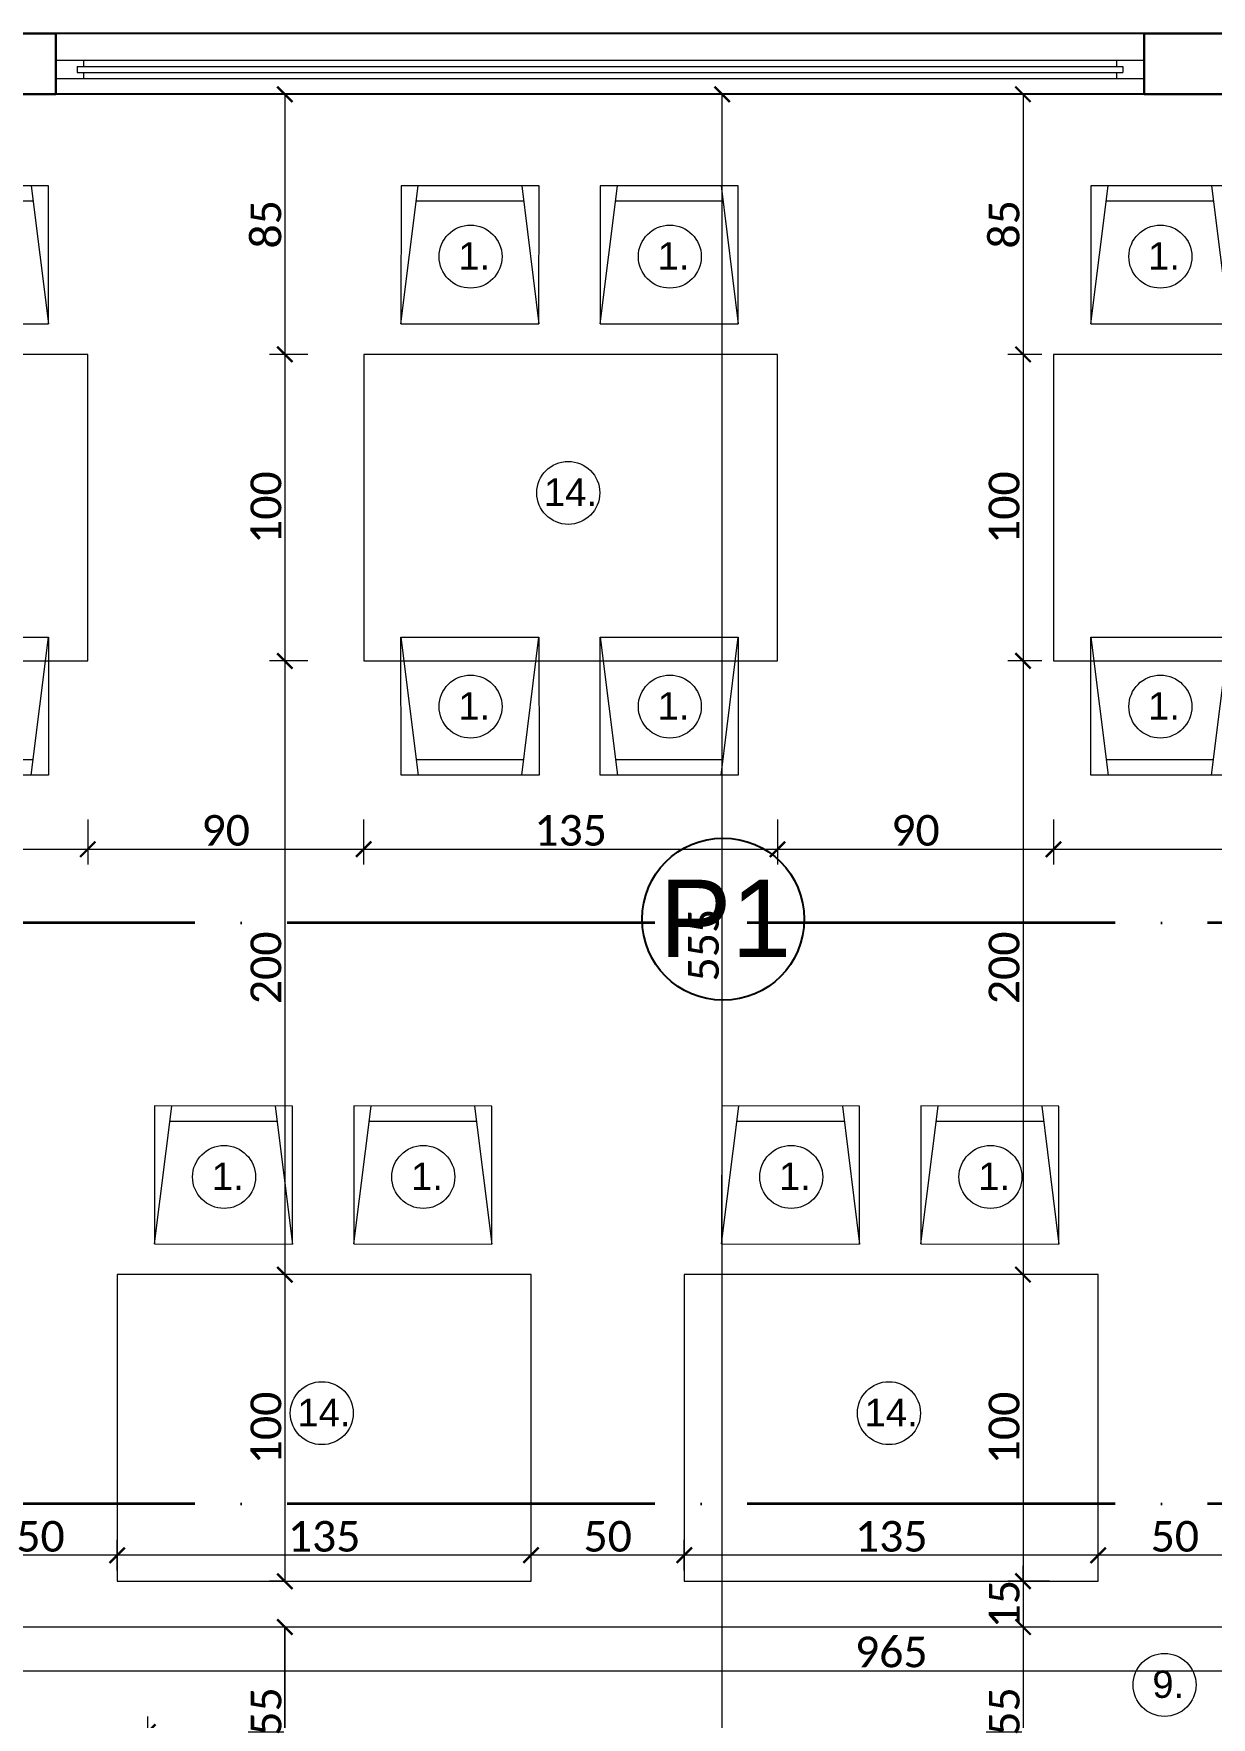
# Model space of a CAD drawing. Header units: centimetres. Extents: x -26724 to 60145, y -23645 to 6771.
# Drawn here: x -18747 to -18363, y 2330 to 2879 of the extents above; entities that cross this region are included whole.
import ezdxf

# ---------------------------------------------------------------- set-up
doc = ezdxf.new("R2010")
doc.units = ezdxf.units.CM
doc.linetypes.add('ACAD_ISO04W100', pattern=[30, 24, -3, 0, -3])
doc.linetypes.add('AUSGEZOGEN', pattern=[0])
for name, color, linetype, lineweight in [('4.KOTE', 88, 'Continuous', 15), ('namestaj', 8, 'Continuous', 9), ('namjestaj', 150, 'Continuous', 5), ('prozori', 140, 'Continuous', 13), ('zid', 7, 'Continuous', 40)]:
    doc.layers.add(name, color=color, linetype=linetype, lineweight=lineweight)
doc.layers.add('IZGLED 2', color=253, linetype='Continuous', lineweight=9, true_color=0x828282)
doc.layers.add('pozicije', color=7, linetype='Continuous')
doc.styles.add('0.12', font='arial.ttf', dxfattribs={"height": 0.12})
doc.styles.add('0.15', font='arial.ttf', dxfattribs={"height": 0.15})
doc.styles.get("Standard").update_dxf_attribs({"font": 'calibri.ttf'})
doc.dimstyles.new('ja 1 50', dxfattribs={"dimtxt": 10, "dimasz": 5, "dimexe": 5, "dimexo": 5, "dimgap": 1, "dimtad": 1, "dimdec": 0, "dimtxsty": 'Standard', "dimblk": 'ARCHTICK', "dimcen": 2.5, "dimclrd": 256, "dimclrt": 7, "dimadec": 0, "dimazin": 0, "dimtfac": 1, "dimtdec": 0, "dimtix": 1, "dimtmove": 1, "dimatfit": 3, "dimldrblk": 'ARCHTICK', "dimfxl": 10, "dimfxlon": 1, "dimlwd": 0, "dimlwe": 9, "dimarcsym": 0})

# ---------------------------------------------------------------- blocks, each defined once
blk = doc.blocks.new('dto')
at = {"layer": 'namjestaj', "linetype": 'AUSGEZOGEN', "transparency": 33554687}
for p, q in [((2327.05, 2520.92, 13.5), (2327.03, 2475.92, 13.5)), ((2327.03, 2475.92, 13.5), (2332.68, 2520.91, 13.5)), ((2372.05, 2520.9, 13.5), (2327.05, 2520.92, 13.5)), ((2327.05, 2520.92, 13.5), (2327.05, 2520.92, 13.5)), ((2366.43, 2520.9, 13.5), (2372.03, 2475.9, 13.5)), ((2372.03, 2475.9, 13.5), (2372.05, 2520.9, 13.5)), ((2392.05, 2520.92, 13.5), (2392.03, 2475.92, 13.5)), ((2392.03, 2475.92, 13.5), (2397.68, 2520.91, 13.5)), ((2437.05, 2520.9, 13.5), (2392.05, 2520.92, 13.5)), ((2392.05, 2520.92, 13.5), (2392.05, 2520.92, 13.5)), ((2431.43, 2520.9, 13.5), (2437.03, 2475.9, 13.5)), ((2437.03, 2475.9, 13.5), (2437.05, 2520.9, 13.5)), ((2367.05, 2515.9, 13.5), (2332.05, 2515.91, 13.5)), ((2432.05, 2515.9, 13.5), (2397.05, 2515.91, 13.5)), ((2327.03, 2475.92, 13.5), (2372.03, 2475.9, 13.5)), ((2392.03, 2475.92, 13.5), (2437.03, 2475.9, 13.5))]:
    blk.add_line(p, q, dxfattribs=at)
at = {"layer": 'namjestaj', "elevation": 13.5}
blk.add_lwpolyline([(2449.86, 2365.91), (2449.86, 2465.91), (2314.86, 2465.91), (2314.86, 2365.91), (2449.86, 2365.91)], dxfattribs=at)
blk = doc.blocks.new('gtttt')
at = {"layer": 'namjestaj', "linetype": 'AUSGEZOGEN', "transparency": 33554687}
for p, q in [((2077.43, 2784.08, 13.5), (2083.07, 2829.08, 13.5)), ((2077.45, 2829.08, 13.5), (2077.43, 2784.08, 13.5)), ((2122.45, 2829.06, 13.5), (2077.45, 2829.08, 13.5)), ((2077.45, 2829.08, 13.5), (2077.45, 2829.08, 13.5)), ((2116.82, 2829.07, 13.5), (2122.43, 2784.06, 13.5)), ((2122.43, 2784.06, 13.5), (2122.45, 2829.06, 13.5)), ((2142.43, 2784.08, 13.5), (2148.07, 2829.08, 13.5)), ((2142.45, 2829.08, 13.5), (2142.43, 2784.08, 13.5)), ((2187.45, 2829.06, 13.5), (2142.45, 2829.08, 13.5)), ((2142.45, 2829.08, 13.5), (2142.45, 2829.08, 13.5)), ((2181.82, 2829.07, 13.5), (2187.43, 2784.06, 13.5)), ((2187.43, 2784.06, 13.5), (2187.45, 2829.06, 13.5)), ((2117.45, 2824.07, 13.5), (2082.45, 2824.08, 13.5)), ((2182.45, 2824.07, 13.5), (2147.45, 2824.08, 13.5)), ((2077.43, 2784.08, 13.5), (2122.43, 2784.06, 13.5)), ((2142.43, 2784.08, 13.5), (2187.43, 2784.06, 13.5)), ((2077.43, 2681.84, 13.5), (2122.43, 2681.86, 13.5)), ((2077.43, 2681.84, 13.5), (2083.07, 2636.84, 13.5)), ((2077.45, 2636.84, 13.5), (2077.43, 2681.84, 13.5)), ((2116.82, 2636.86, 13.5), (2122.43, 2681.86, 13.5)), ((2122.43, 2681.86, 13.5), (2122.45, 2636.86, 13.5)), ((2142.43, 2681.84, 13.5), (2187.43, 2681.86, 13.5)), ((2142.43, 2681.84, 13.5), (2148.07, 2636.84, 13.5)), ((2142.45, 2636.84, 13.5), (2142.43, 2681.84, 13.5)), ((2181.82, 2636.86, 13.5), (2187.43, 2681.86, 13.5)), ((2187.43, 2681.86, 13.5), (2187.45, 2636.86, 13.5)), ((2117.45, 2641.86, 13.5), (2082.45, 2641.84, 13.5)), ((2182.45, 2641.86, 13.5), (2147.45, 2641.84, 13.5)), ((2122.45, 2636.86, 13.5), (2077.45, 2636.84, 13.5)), ((2077.45, 2636.84, 13.5), (2077.45, 2636.84, 13.5)), ((2187.45, 2636.86, 13.5), (2142.45, 2636.84, 13.5)), ((2142.45, 2636.84, 13.5), (2142.45, 2636.84, 13.5))]:
    blk.add_line(p, q, dxfattribs=at)
at = {"layer": 'namjestaj', "elevation": 13.5}
blk.add_lwpolyline([(2200.26, 2674.08), (2200.26, 2774.08), (2065.26, 2774.08), (2065.26, 2674.08), (2200.26, 2674.08)], dxfattribs=at)
blk = doc.blocks.new('hzzzhhh')
at = {"layer": 'namjestaj', "linetype": 'AUSGEZOGEN', "transparency": 33554687}
for p, q in [((1852.43, 2784.08, 13.5), (1858.07, 2829.08, 13.5)), ((1852.45, 2829.08, 13.5), (1852.43, 2784.08, 13.5)), ((1897.45, 2829.06, 13.5), (1852.45, 2829.08, 13.5)), ((1852.45, 2829.08, 13.5), (1852.45, 2829.08, 13.5)), ((1891.82, 2829.07, 13.5), (1897.43, 2784.06, 13.5)), ((1897.43, 2784.06, 13.5), (1897.45, 2829.06, 13.5)), ((1917.43, 2784.08, 13.5), (1923.07, 2829.08, 13.5)), ((1917.45, 2829.08, 13.5), (1917.43, 2784.08, 13.5)), ((1962.45, 2829.06, 13.5), (1917.45, 2829.08, 13.5)), ((1917.45, 2829.08, 13.5), (1917.45, 2829.08, 13.5)), ((1956.82, 2829.07, 13.5), (1962.43, 2784.06, 13.5)), ((1962.43, 2784.06, 13.5), (1962.45, 2829.06, 13.5)), ((1892.45, 2824.07, 13.5), (1857.45, 2824.08, 13.5)), ((1957.45, 2824.07, 13.5), (1922.45, 2824.08, 13.5)), ((1852.43, 2784.08, 13.5), (1897.43, 2784.06, 13.5)), ((1917.43, 2784.08, 13.5), (1962.43, 2784.06, 13.5)), ((1852.43, 2681.84, 13.5), (1897.43, 2681.86, 13.5)), ((1852.43, 2681.84, 13.5), (1858.07, 2636.84, 13.5)), ((1852.45, 2636.84, 13.5), (1852.43, 2681.84, 13.5)), ((1891.82, 2636.86, 13.5), (1897.43, 2681.86, 13.5)), ((1897.43, 2681.86, 13.5), (1897.45, 2636.86, 13.5)), ((1917.43, 2681.84, 13.5), (1962.43, 2681.86, 13.5)), ((1917.43, 2681.84, 13.5), (1923.07, 2636.84, 13.5)), ((1917.45, 2636.84, 13.5), (1917.43, 2681.84, 13.5)), ((1956.82, 2636.86, 13.5), (1962.43, 2681.86, 13.5)), ((1962.43, 2681.86, 13.5), (1962.45, 2636.86, 13.5)), ((1892.45, 2641.86, 13.5), (1857.45, 2641.84, 13.5)), ((1957.45, 2641.86, 13.5), (1922.45, 2641.84, 13.5)), ((1897.45, 2636.86, 13.5), (1852.45, 2636.84, 13.5)), ((1852.45, 2636.84, 13.5), (1852.45, 2636.84, 13.5)), ((1962.45, 2636.86, 13.5), (1917.45, 2636.84, 13.5)), ((1917.45, 2636.84, 13.5), (1917.45, 2636.84, 13.5))]:
    blk.add_line(p, q, dxfattribs=at)
at = {"layer": 'namjestaj', "elevation": 13.5}
blk.add_lwpolyline([(1975.26, 2674.08), (1975.26, 2774.08), (1840.26, 2774.08), (1840.26, 2674.08), (1975.26, 2674.08)], dxfattribs=at)
blk = doc.blocks.new('_ArchTick')
at = {"color": 0, "linetype": 'ByBlock', "const_width": 0.15}
blk.add_lwpolyline([(-0.5, -0.5), (0.5, 0.5)], dxfattribs=at)
blk = doc.blocks.new('*D1591')
at = {"layer": '4.KOTE', "color": 0, "lineweight": 9, "transparency": 16777216}
for p, q in [((-18864.67, 2622.35), (-18864.67, 2607.65)), ((-18729.67, 2622.35), (-18729.67, 2607.65))]:
    blk.add_line(p, q, dxfattribs=at)
at = {"layer": '4.KOTE', "lineweight": 0, "transparency": 16777216}
blk.add_line((-18864.67, 2612.65), (-18729.67, 2612.65), dxfattribs=at)
at = {"layer": 'Defpoints', "color": 0, "transparency": 16777216}
for p in [(-18864.67, 2674.08, 13.5), (-18729.67, 2674.08, 13.5), (-18729.67, 2612.65)]:
    blk.add_point(p, dxfattribs=at)
at = {"layer": '4.KOTE', "lineweight": 0, "transparency": 16777216, "xscale": 5, "yscale": 5, "zscale": 5, "rotation": 180}
blk.add_blockref('_ArchTick', (-18864.67, 2612.65), dxfattribs=at)
at = {"layer": '4.KOTE', "lineweight": 0, "transparency": 16777216, "xscale": 5, "yscale": 5, "zscale": 5}
blk.add_blockref('_ArchTick', (-18729.67, 2612.65), dxfattribs=at)
at = {"layer": '4.KOTE', "color": 7, "transparency": 16777216, "insert": (-18797.17, 2618.77), "char_height": 10, "attachment_point": 5}
blk.add_mtext('135', dxfattribs=at)
blk = doc.blocks.new('*D1592')
at = {"layer": '4.KOTE', "color": 0, "lineweight": 9, "transparency": 16777216}
for p, q in [((-18729.67, 2622.35), (-18729.67, 2607.65)), ((-18639.67, 2622.35), (-18639.67, 2607.65))]:
    blk.add_line(p, q, dxfattribs=at)
at = {"layer": '4.KOTE', "lineweight": 0, "transparency": 16777216}
blk.add_line((-18729.67, 2612.65), (-18639.67, 2612.65), dxfattribs=at)
at = {"layer": 'Defpoints', "color": 0, "transparency": 16777216}
for p in [(-18729.67, 2674.08, 13.5), (-18639.67, 2674.08, 13.5), (-18639.67, 2612.65)]:
    blk.add_point(p, dxfattribs=at)
at = {"layer": '4.KOTE', "lineweight": 0, "transparency": 16777216, "xscale": 5, "yscale": 5, "zscale": 5, "rotation": 180}
blk.add_blockref('_ArchTick', (-18729.67, 2612.65), dxfattribs=at)
at = {"layer": '4.KOTE', "lineweight": 0, "transparency": 16777216, "xscale": 5, "yscale": 5, "zscale": 5}
blk.add_blockref('_ArchTick', (-18639.67, 2612.65), dxfattribs=at)
at = {"layer": '4.KOTE', "color": 7, "transparency": 16777216, "insert": (-18684.67, 2618.77), "char_height": 10, "attachment_point": 5}
blk.add_mtext('90', dxfattribs=at)
blk = doc.blocks.new('*D1593')
at = {"layer": '4.KOTE', "color": 0, "lineweight": 9, "transparency": 16777216}
for p, q in [((-18639.67, 2622.35), (-18639.67, 2607.65)), ((-18504.67, 2622.35), (-18504.67, 2607.65))]:
    blk.add_line(p, q, dxfattribs=at)
at = {"layer": '4.KOTE', "lineweight": 0, "transparency": 16777216}
blk.add_line((-18639.67, 2612.65), (-18504.67, 2612.65), dxfattribs=at)
at = {"layer": 'Defpoints', "color": 0, "transparency": 16777216}
for p in [(-18639.67, 2674.08, 13.5), (-18504.67, 2674.08, 13.5), (-18504.67, 2612.65)]:
    blk.add_point(p, dxfattribs=at)
at = {"layer": '4.KOTE', "lineweight": 0, "transparency": 16777216, "xscale": 5, "yscale": 5, "zscale": 5, "rotation": 180}
blk.add_blockref('_ArchTick', (-18639.67, 2612.65), dxfattribs=at)
at = {"layer": '4.KOTE', "lineweight": 0, "transparency": 16777216, "xscale": 5, "yscale": 5, "zscale": 5}
blk.add_blockref('_ArchTick', (-18504.67, 2612.65), dxfattribs=at)
at = {"layer": '4.KOTE', "color": 7, "transparency": 16777216, "insert": (-18572.17, 2618.77), "char_height": 10, "attachment_point": 5}
blk.add_mtext('135', dxfattribs=at)
blk = doc.blocks.new('*D1594')
at = {"layer": '4.KOTE', "color": 0, "lineweight": 9, "transparency": 16777216}
for p, q in [((-18504.67, 2622.35), (-18504.67, 2607.65)), ((-18414.67, 2622.35), (-18414.67, 2607.65))]:
    blk.add_line(p, q, dxfattribs=at)
at = {"layer": '4.KOTE', "lineweight": 0, "transparency": 16777216}
blk.add_line((-18504.67, 2612.65), (-18414.67, 2612.65), dxfattribs=at)
at = {"layer": 'Defpoints', "color": 0, "transparency": 16777216}
for p in [(-18504.67, 2674.08, 13.5), (-18414.67, 2674.08, 13.5), (-18414.67, 2612.65)]:
    blk.add_point(p, dxfattribs=at)
at = {"layer": '4.KOTE', "lineweight": 0, "transparency": 16777216, "xscale": 5, "yscale": 5, "zscale": 5, "rotation": 180}
blk.add_blockref('_ArchTick', (-18504.67, 2612.65), dxfattribs=at)
at = {"layer": '4.KOTE', "lineweight": 0, "transparency": 16777216, "xscale": 5, "yscale": 5, "zscale": 5}
blk.add_blockref('_ArchTick', (-18414.67, 2612.65), dxfattribs=at)
at = {"layer": '4.KOTE', "color": 7, "transparency": 16777216, "insert": (-18459.67, 2618.77), "char_height": 10, "attachment_point": 5}
blk.add_mtext('90', dxfattribs=at)
blk = doc.blocks.new('*D1595')
at = {"layer": '4.KOTE', "color": 0, "lineweight": 9, "transparency": 16777216}
for p, q in [((-18414.67, 2622.35), (-18414.67, 2607.65)), ((-18279.67, 2622.35), (-18279.67, 2607.65))]:
    blk.add_line(p, q, dxfattribs=at)
at = {"layer": '4.KOTE', "lineweight": 0, "transparency": 16777216}
blk.add_line((-18414.67, 2612.65), (-18279.67, 2612.65), dxfattribs=at)
at = {"layer": 'Defpoints', "color": 0, "transparency": 16777216}
for p in [(-18414.67, 2674.08, 13.5), (-18279.67, 2674.08, 13.5), (-18279.67, 2612.65)]:
    blk.add_point(p, dxfattribs=at)
at = {"layer": '4.KOTE', "lineweight": 0, "transparency": 16777216, "xscale": 5, "yscale": 5, "zscale": 5, "rotation": 180}
blk.add_blockref('_ArchTick', (-18414.67, 2612.65), dxfattribs=at)
at = {"layer": '4.KOTE', "lineweight": 0, "transparency": 16777216, "xscale": 5, "yscale": 5, "zscale": 5}
blk.add_blockref('_ArchTick', (-18279.67, 2612.65), dxfattribs=at)
at = {"layer": '4.KOTE', "color": 7, "transparency": 16777216, "insert": (-18347.17, 2618.77), "char_height": 10, "attachment_point": 5}
blk.add_mtext('135', dxfattribs=at)
blk = doc.blocks.new('*D1634')
at = {"layer": '4.KOTE', "color": 0, "lineweight": 9, "transparency": 16777216}
for p, q in [((-18673.55, 2858.89), (-18660.39, 2858.89)), ((-18657.86, 2774.08), (-18670.39, 2774.08))]:
    blk.add_line(p, q, dxfattribs=at)
at = {"layer": '4.KOTE', "lineweight": 0, "transparency": 16777216}
blk.add_line((-18665.39, 2858.89), (-18665.39, 2774.08), dxfattribs=at)
at = {"layer": 'Defpoints', "color": 0, "transparency": 16777216}
for p in [(-18685.06, 2858.89, 13.5), (-18665.39, 2774.08), (-18649.89, 2774.08, 13.5)]:
    blk.add_point(p, dxfattribs=at)
at = {"layer": '4.KOTE', "lineweight": 0, "transparency": 16777216, "xscale": 5, "yscale": 5, "zscale": 5}
for p, rotation in [((-18665.39, 2858.89), 90), ((-18665.39, 2774.08), 270)]:
    blk.add_blockref('_ArchTick', p, dxfattribs=dict(at, rotation=rotation))
at = {"layer": '4.KOTE', "color": 7, "transparency": 16777216, "insert": (-18671.51, 2816.48), "char_height": 10, "attachment_point": 5, "rotation": 90}
blk.add_mtext('85', dxfattribs=at)
blk = doc.blocks.new('*D1635')
at = {"layer": '4.KOTE', "color": 0, "lineweight": 9, "transparency": 16777216}
for p, q in [((-18657.86, 2774.08), (-18670.39, 2774.08)), ((-18657.86, 2674.08), (-18670.39, 2674.08))]:
    blk.add_line(p, q, dxfattribs=at)
at = {"layer": '4.KOTE', "lineweight": 0, "transparency": 16777216}
blk.add_line((-18665.39, 2774.08), (-18665.39, 2674.08), dxfattribs=at)
at = {"layer": 'Defpoints', "color": 0, "transparency": 16777216}
for p in [(-18649.89, 2774.08, 13.5), (-18665.39, 2674.08), (-18649.89, 2674.08, 13.5)]:
    blk.add_point(p, dxfattribs=at)
at = {"layer": '4.KOTE', "lineweight": 0, "transparency": 16777216, "xscale": 5, "yscale": 5, "zscale": 5}
for p, rotation in [((-18665.39, 2774.08), 90), ((-18665.39, 2674.08), 270)]:
    blk.add_blockref('_ArchTick', p, dxfattribs=dict(at, rotation=rotation))
at = {"layer": '4.KOTE', "color": 7, "transparency": 16777216, "insert": (-18671.51, 2724.08), "char_height": 10, "attachment_point": 5, "rotation": 90}
blk.add_mtext('100', dxfattribs=at)
blk = doc.blocks.new('*D1636')
at = {"layer": '4.KOTE', "color": 0, "lineweight": 9, "transparency": 16777216}
for p, q in [((-18657.86, 2674.08), (-18670.39, 2674.08)), ((-18657.79, 2473.91), (-18670.39, 2473.91))]:
    blk.add_line(p, q, dxfattribs=at)
at = {"layer": '4.KOTE', "lineweight": 0, "transparency": 16777216}
blk.add_line((-18665.39, 2674.08), (-18665.39, 2473.91), dxfattribs=at)
at = {"layer": 'Defpoints', "color": 0, "transparency": 16777216}
for p in [(-18649.89, 2674.08, 13.5), (-18665.39, 2473.91), (-18649.48, 2473.91, 13.5)]:
    blk.add_point(p, dxfattribs=at)
at = {"layer": '4.KOTE', "lineweight": 0, "transparency": 16777216, "xscale": 5, "yscale": 5, "zscale": 5}
for p, rotation in [((-18665.39, 2674.08), 90), ((-18665.39, 2473.91), 270)]:
    blk.add_blockref('_ArchTick', p, dxfattribs=dict(at, rotation=rotation))
at = {"layer": '4.KOTE', "color": 7, "transparency": 16777216, "insert": (-18671.51, 2573.99), "char_height": 10, "attachment_point": 5, "rotation": 90}
blk.add_mtext('200', dxfattribs=at)
blk = doc.blocks.new('*D1637')
at = {"layer": '4.KOTE', "color": 0, "lineweight": 9, "transparency": 16777216}
for p, q in [((-18657.79, 2473.91), (-18670.39, 2473.91)), ((-18665.25, 2373.91), (-18670.39, 2373.91))]:
    blk.add_line(p, q, dxfattribs=at)
at = {"layer": '4.KOTE', "lineweight": 0, "transparency": 16777216}
blk.add_line((-18665.39, 2473.91), (-18665.39, 2373.91), dxfattribs=at)
at = {"layer": 'Defpoints', "color": 0, "transparency": 16777216}
for p in [(-18649.48, 2473.91, 13.5), (-18665.39, 2373.91), (-18662.79, 2373.91, 13.5)]:
    blk.add_point(p, dxfattribs=at)
at = {"layer": '4.KOTE', "lineweight": 0, "transparency": 16777216, "xscale": 5, "yscale": 5, "zscale": 5}
for p, rotation in [((-18665.39, 2473.91), 90), ((-18665.39, 2373.91), 270)]:
    blk.add_blockref('_ArchTick', p, dxfattribs=dict(at, rotation=rotation))
at = {"layer": '4.KOTE', "color": 7, "transparency": 16777216, "insert": (-18671.51, 2423.91), "char_height": 10, "attachment_point": 5, "rotation": 90}
blk.add_mtext('100', dxfattribs=at)
blk = doc.blocks.new('*D1638')
at = {"layer": '4.KOTE', "color": 0, "lineweight": 9, "transparency": 16777216}
for p, q in [((-18658.47, 2358.98), (-18670.39, 2358.98)), ((-18665.25, 2303.89), (-18670.39, 2303.89))]:
    blk.add_line(p, q, dxfattribs=at)
at = {"layer": '4.KOTE', "lineweight": 0, "transparency": 16777216}
blk.add_line((-18665.39, 2303.89), (-18665.39, 2358.98), dxfattribs=at)
at = {"layer": 'Defpoints', "color": 0, "transparency": 16777216}
for p in [(-18665.39, 2358.98), (-18652.74, 2358.98, 13.5), (-18662.79, 2303.89, 13.5)]:
    blk.add_point(p, dxfattribs=at)
at = {"layer": '4.KOTE', "lineweight": 0, "transparency": 16777216, "xscale": 5, "yscale": 5, "zscale": 5}
for p, rotation in [((-18665.39, 2358.98), 90), ((-18665.39, 2303.89), 270)]:
    blk.add_blockref('_ArchTick', p, dxfattribs=dict(at, rotation=rotation))
at = {"layer": '4.KOTE', "color": 7, "transparency": 16777216, "insert": (-18671.46, 2331.43), "char_height": 10, "attachment_point": 5, "rotation": 90}
blk.add_mtext('55', dxfattribs=at)
blk = doc.blocks.new('*D1639')
at = {"layer": '4.KOTE', "color": 0, "lineweight": 9, "transparency": 16777216}
for p, q in [((-18658.47, 2358.98), (-18670.39, 2358.98)), ((-18663.78, 2303.89), (-18660.39, 2303.89))]:
    blk.add_line(p, q, dxfattribs=at)
at = {"layer": '4.KOTE', "lineweight": 0, "transparency": 16777216}
blk.add_line((-18665.39, 2358.98), (-18665.39, 2303.89), dxfattribs=at)
at = {"layer": 'Defpoints', "color": 0, "transparency": 16777216}
for p in [(-18652.74, 2358.98, 13.5), (-18665.58, 2303.89, 13.5), (-18665.39, 2303.89)]:
    blk.add_point(p, dxfattribs=at)
at = {"layer": '4.KOTE', "lineweight": 0, "transparency": 16777216, "xscale": 5, "yscale": 5, "zscale": 5}
for p, rotation in [((-18665.39, 2358.98), 90), ((-18665.39, 2303.89), 270)]:
    blk.add_blockref('_ArchTick', p, dxfattribs=dict(at, rotation=rotation))
at = {"layer": '4.KOTE', "color": 7, "transparency": 16777216, "insert": (-18671.46, 2331.43), "char_height": 10, "attachment_point": 5, "rotation": 90}
blk.add_mtext('55', dxfattribs=at)
blk = doc.blocks.new('*D1640')
at = {"layer": '4.KOTE', "color": 0, "lineweight": 9, "transparency": 16777216}
for p, q in [((-18415.25, 2858.89), (-18429.6, 2858.89)), ((-18418.48, 2774.08), (-18429.6, 2774.08))]:
    blk.add_line(p, q, dxfattribs=at)
at = {"layer": '4.KOTE', "lineweight": 0, "transparency": 16777216}
blk.add_line((-18424.6, 2858.89), (-18424.6, 2774.08), dxfattribs=at)
at = {"layer": 'Defpoints', "color": 0, "transparency": 16777216}
for p in [(-18385.07, 2858.89, 13.5), (-18424.6, 2774.08), (-18414.67, 2774.08, 13.5)]:
    blk.add_point(p, dxfattribs=at)
at = {"layer": '4.KOTE', "lineweight": 0, "transparency": 16777216, "xscale": 5, "yscale": 5, "zscale": 5}
for p, rotation in [((-18424.6, 2858.89), 90), ((-18424.6, 2774.08), 270)]:
    blk.add_blockref('_ArchTick', p, dxfattribs=dict(at, rotation=rotation))
at = {"layer": '4.KOTE', "color": 7, "transparency": 16777216, "insert": (-18430.73, 2816.48), "char_height": 10, "attachment_point": 5, "rotation": 90}
blk.add_mtext('85', dxfattribs=at)
blk = doc.blocks.new('*D1641')
at = {"layer": '4.KOTE', "color": 0, "lineweight": 9, "transparency": 16777216}
for p, q in [((-18418.48, 2774.08), (-18429.6, 2774.08)), ((-18418.48, 2674.08), (-18429.6, 2674.08))]:
    blk.add_line(p, q, dxfattribs=at)
at = {"layer": '4.KOTE', "lineweight": 0, "transparency": 16777216}
blk.add_line((-18424.6, 2774.08), (-18424.6, 2674.08), dxfattribs=at)
at = {"layer": 'Defpoints', "color": 0, "transparency": 16777216}
for p in [(-18414.67, 2774.08, 13.5), (-18424.6, 2674.08), (-18414.67, 2674.08, 13.5)]:
    blk.add_point(p, dxfattribs=at)
at = {"layer": '4.KOTE', "lineweight": 0, "transparency": 16777216, "xscale": 5, "yscale": 5, "zscale": 5}
for p, rotation in [((-18424.6, 2774.08), 90), ((-18424.6, 2674.08), 270)]:
    blk.add_blockref('_ArchTick', p, dxfattribs=dict(at, rotation=rotation))
at = {"layer": '4.KOTE', "color": 7, "transparency": 16777216, "insert": (-18430.73, 2724.08), "char_height": 10, "attachment_point": 5, "rotation": 90}
blk.add_mtext('100', dxfattribs=at)
blk = doc.blocks.new('*D1642')
at = {"layer": '4.KOTE', "color": 0, "lineweight": 9, "transparency": 16777216}
for p, q in [((-18418.48, 2674.08), (-18429.6, 2674.08)), ((-18415.96, 2473.91), (-18429.6, 2473.91))]:
    blk.add_line(p, q, dxfattribs=at)
at = {"layer": '4.KOTE', "lineweight": 0, "transparency": 16777216}
blk.add_line((-18424.6, 2674.08), (-18424.6, 2473.91), dxfattribs=at)
at = {"layer": 'Defpoints', "color": 0, "transparency": 16777216}
for p in [(-18414.67, 2674.08, 13.5), (-18424.6, 2473.91), (-18400.07, 2473.91, 13.5)]:
    blk.add_point(p, dxfattribs=at)
at = {"layer": '4.KOTE', "lineweight": 0, "transparency": 16777216, "xscale": 5, "yscale": 5, "zscale": 5}
for p, rotation in [((-18424.6, 2674.08), 90), ((-18424.6, 2473.91), 270)]:
    blk.add_blockref('_ArchTick', p, dxfattribs=dict(at, rotation=rotation))
at = {"layer": '4.KOTE', "color": 7, "transparency": 16777216, "insert": (-18430.73, 2573.99), "char_height": 10, "attachment_point": 5, "rotation": 90}
blk.add_mtext('200', dxfattribs=at)
blk = doc.blocks.new('*D1643')
at = {"layer": '4.KOTE', "color": 0, "lineweight": 9, "transparency": 16777216}
for p, q in [((-18415.96, 2473.91), (-18429.6, 2473.91)), ((-18415.96, 2373.91), (-18429.6, 2373.91))]:
    blk.add_line(p, q, dxfattribs=at)
at = {"layer": '4.KOTE', "lineweight": 0, "transparency": 16777216}
blk.add_line((-18424.6, 2473.91), (-18424.6, 2373.91), dxfattribs=at)
at = {"layer": 'Defpoints', "color": 0, "transparency": 16777216}
for p in [(-18400.07, 2473.91, 13.5), (-18424.6, 2373.91), (-18400.07, 2373.91, 13.5)]:
    blk.add_point(p, dxfattribs=at)
at = {"layer": '4.KOTE', "lineweight": 0, "transparency": 16777216, "xscale": 5, "yscale": 5, "zscale": 5}
for p, rotation in [((-18424.6, 2473.91), 90), ((-18424.6, 2373.91), 270)]:
    blk.add_blockref('_ArchTick', p, dxfattribs=dict(at, rotation=rotation))
at = {"layer": '4.KOTE', "color": 7, "transparency": 16777216, "insert": (-18430.73, 2423.91), "char_height": 10, "attachment_point": 5, "rotation": 90}
blk.add_mtext('100', dxfattribs=at)
blk = doc.blocks.new('*D1644')
at = {"layer": '4.KOTE', "lineweight": 0, "transparency": 16777216}
for p, q in [((-18424.6, 2373.91), (-18424.6, 2378.91)), ((-18424.6, 2373.91), (-18424.6, 2358.98)), ((-18424.6, 2358.98), (-18424.6, 2353.98))]:
    blk.add_line(p, q, dxfattribs=at)
at = {"layer": '4.KOTE', "color": 0, "lineweight": 9, "transparency": 16777216}
for p, q in [((-18415.96, 2373.91), (-18429.6, 2373.91)), ((-18415.7, 2358.98), (-18429.6, 2358.98))]:
    blk.add_line(p, q, dxfattribs=at)
at = {"layer": 'Defpoints', "color": 0, "transparency": 16777216}
for p in [(-18400.07, 2373.91, 13.5), (-18424.6, 2358.98), (-18396.16, 2358.98, 13.5)]:
    blk.add_point(p, dxfattribs=at)
at = {"layer": '4.KOTE', "lineweight": 0, "transparency": 16777216, "xscale": 5, "yscale": 5, "zscale": 5}
for p, rotation in [((-18424.6, 2373.91), 270), ((-18424.6, 2358.98), 90)]:
    blk.add_blockref('_ArchTick', p, dxfattribs=dict(at, rotation=rotation))
at = {"layer": '4.KOTE', "color": 7, "transparency": 16777216, "insert": (-18430.69, 2366.44), "char_height": 10, "attachment_point": 5, "rotation": 90}
blk.add_mtext('15', dxfattribs=at)
blk = doc.blocks.new('*D1645')
at = {"layer": '4.KOTE', "color": 0, "lineweight": 9, "transparency": 16777216}
for p, q in [((-18415.7, 2358.98), (-18429.6, 2358.98)), ((-18418.36, 2303.89), (-18429.6, 2303.89))]:
    blk.add_line(p, q, dxfattribs=at)
at = {"layer": '4.KOTE', "lineweight": 0, "transparency": 16777216}
blk.add_line((-18424.6, 2358.98), (-18424.6, 2303.89), dxfattribs=at)
at = {"layer": 'Defpoints', "color": 0, "transparency": 16777216}
for p in [(-18396.16, 2358.98, 13.5), (-18424.6, 2303.89), (-18414.3, 2303.89, 13.5)]:
    blk.add_point(p, dxfattribs=at)
at = {"layer": '4.KOTE', "lineweight": 0, "transparency": 16777216, "xscale": 5, "yscale": 5, "zscale": 5}
for p, rotation in [((-18424.6, 2358.98), 90), ((-18424.6, 2303.89), 270)]:
    blk.add_blockref('_ArchTick', p, dxfattribs=dict(at, rotation=rotation))
at = {"layer": '4.KOTE', "color": 7, "transparency": 16777216, "insert": (-18430.68, 2331.43), "char_height": 10, "attachment_point": 5, "rotation": 90}
blk.add_mtext('55', dxfattribs=at)
blk = doc.blocks.new('*D1657')
at = {"layer": '4.KOTE', "color": 0, "lineweight": 9, "transparency": 16777216}
for p, q in [((-18400.07, 2377.44), (-18400.07, 2387.4)), ((-18350.07, 2377.44), (-18350.07, 2387.4))]:
    blk.add_line(p, q, dxfattribs=at)
at = {"layer": '4.KOTE', "lineweight": 0, "transparency": 16777216}
blk.add_line((-18350.07, 2382.4), (-18400.07, 2382.4), dxfattribs=at)
at = {"layer": 'Defpoints', "color": 0, "transparency": 16777216}
for p in [(-18400.07, 2382.4), (-18400.07, 2373.91, 13.5), (-18350.07, 2373.91, 13.5)]:
    blk.add_point(p, dxfattribs=at)
at = {"layer": '4.KOTE', "lineweight": 0, "transparency": 16777216, "xscale": 5, "yscale": 5, "zscale": 5, "rotation": 180}
blk.add_blockref('_ArchTick', (-18400.07, 2382.4), dxfattribs=at)
at = {"layer": '4.KOTE', "lineweight": 0, "transparency": 16777216, "xscale": 5, "yscale": 5, "zscale": 5}
blk.add_blockref('_ArchTick', (-18350.07, 2382.4), dxfattribs=at)
at = {"layer": '4.KOTE', "color": 7, "transparency": 16777216, "insert": (-18375.07, 2388.52), "char_height": 10, "attachment_point": 5}
blk.add_mtext('50', dxfattribs=at)
blk = doc.blocks.new('*D1658')
at = {"layer": '4.KOTE', "color": 0, "lineweight": 9, "transparency": 16777216}
for p, q in [((-18535.07, 2377.44), (-18535.07, 2387.4)), ((-18400.07, 2377.44), (-18400.07, 2387.4))]:
    blk.add_line(p, q, dxfattribs=at)
at = {"layer": '4.KOTE', "lineweight": 0, "transparency": 16777216}
blk.add_line((-18400.07, 2382.4), (-18535.07, 2382.4), dxfattribs=at)
at = {"layer": 'Defpoints', "color": 0, "transparency": 16777216}
for p in [(-18535.07, 2382.4), (-18535.07, 2373.91, 13.5), (-18400.07, 2373.91, 13.5)]:
    blk.add_point(p, dxfattribs=at)
at = {"layer": '4.KOTE', "lineweight": 0, "transparency": 16777216, "xscale": 5, "yscale": 5, "zscale": 5, "rotation": 180}
blk.add_blockref('_ArchTick', (-18535.07, 2382.4), dxfattribs=at)
at = {"layer": '4.KOTE', "lineweight": 0, "transparency": 16777216, "xscale": 5, "yscale": 5, "zscale": 5}
blk.add_blockref('_ArchTick', (-18400.07, 2382.4), dxfattribs=at)
at = {"layer": '4.KOTE', "color": 7, "transparency": 16777216, "insert": (-18467.57, 2388.52), "char_height": 10, "attachment_point": 5}
blk.add_mtext('135', dxfattribs=at)
blk = doc.blocks.new('*D1659')
at = {"layer": '4.KOTE', "color": 0, "lineweight": 9, "transparency": 16777216}
for p, q in [((-18585.07, 2377.44), (-18585.07, 2387.4)), ((-18535.07, 2377.44), (-18535.07, 2387.4))]:
    blk.add_line(p, q, dxfattribs=at)
at = {"layer": '4.KOTE', "lineweight": 0, "transparency": 16777216}
blk.add_line((-18535.07, 2382.4), (-18585.07, 2382.4), dxfattribs=at)
at = {"layer": 'Defpoints', "color": 0, "transparency": 16777216}
for p in [(-18585.07, 2382.4), (-18585.07, 2373.91, 13.5), (-18535.07, 2373.91, 13.5)]:
    blk.add_point(p, dxfattribs=at)
at = {"layer": '4.KOTE', "lineweight": 0, "transparency": 16777216, "xscale": 5, "yscale": 5, "zscale": 5, "rotation": 180}
blk.add_blockref('_ArchTick', (-18585.07, 2382.4), dxfattribs=at)
at = {"layer": '4.KOTE', "lineweight": 0, "transparency": 16777216, "xscale": 5, "yscale": 5, "zscale": 5}
blk.add_blockref('_ArchTick', (-18535.07, 2382.4), dxfattribs=at)
at = {"layer": '4.KOTE', "color": 7, "transparency": 16777216, "insert": (-18560.07, 2388.52), "char_height": 10, "attachment_point": 5}
blk.add_mtext('50', dxfattribs=at)
blk = doc.blocks.new('*D1660')
at = {"layer": '4.KOTE', "color": 0, "lineweight": 9, "transparency": 16777216}
for p, q in [((-18720.07, 2377.44), (-18720.07, 2387.4)), ((-18585.07, 2377.44), (-18585.07, 2387.4))]:
    blk.add_line(p, q, dxfattribs=at)
at = {"layer": '4.KOTE', "lineweight": 0, "transparency": 16777216}
blk.add_line((-18585.07, 2382.4), (-18720.07, 2382.4), dxfattribs=at)
at = {"layer": 'Defpoints', "color": 0, "transparency": 16777216}
for p in [(-18720.07, 2382.4), (-18720.07, 2373.91, 13.5), (-18585.07, 2373.91, 13.5)]:
    blk.add_point(p, dxfattribs=at)
at = {"layer": '4.KOTE', "lineweight": 0, "transparency": 16777216, "xscale": 5, "yscale": 5, "zscale": 5, "rotation": 180}
blk.add_blockref('_ArchTick', (-18720.07, 2382.4), dxfattribs=at)
at = {"layer": '4.KOTE', "lineweight": 0, "transparency": 16777216, "xscale": 5, "yscale": 5, "zscale": 5}
blk.add_blockref('_ArchTick', (-18585.07, 2382.4), dxfattribs=at)
at = {"layer": '4.KOTE', "color": 7, "transparency": 16777216, "insert": (-18652.57, 2388.52), "char_height": 10, "attachment_point": 5}
blk.add_mtext('135', dxfattribs=at)
blk = doc.blocks.new('*D1661')
at = {"layer": '4.KOTE', "color": 0, "lineweight": 9, "transparency": 16777216}
for p, q in [((-18770.07, 2377.44), (-18770.07, 2387.4)), ((-18720.07, 2377.44), (-18720.07, 2387.4))]:
    blk.add_line(p, q, dxfattribs=at)
at = {"layer": '4.KOTE', "lineweight": 0, "transparency": 16777216}
blk.add_line((-18720.07, 2382.4), (-18770.07, 2382.4), dxfattribs=at)
at = {"layer": 'Defpoints', "color": 0, "transparency": 16777216}
for p in [(-18770.07, 2382.4), (-18770.07, 2373.91, 13.5), (-18720.07, 2373.91, 13.5)]:
    blk.add_point(p, dxfattribs=at)
at = {"layer": '4.KOTE', "lineweight": 0, "transparency": 16777216, "xscale": 5, "yscale": 5, "zscale": 5, "rotation": 180}
blk.add_blockref('_ArchTick', (-18770.07, 2382.4), dxfattribs=at)
at = {"layer": '4.KOTE', "lineweight": 0, "transparency": 16777216, "xscale": 5, "yscale": 5, "zscale": 5}
blk.add_blockref('_ArchTick', (-18720.07, 2382.4), dxfattribs=at)
at = {"layer": '4.KOTE', "color": 7, "transparency": 16777216, "insert": (-18745.07, 2388.52), "char_height": 10, "attachment_point": 5}
blk.add_mtext('50', dxfattribs=at)
blk = doc.blocks.new('*D2080')
at = {"layer": '4.KOTE', "color": 0, "lineweight": 9, "transparency": 16777216}
for p, q in [((-18710.07, 2316.47), (-18710.07, 2329.77)), ((-17985.07, 2316.47), (-17985.07, 2329.77))]:
    blk.add_line(p, q, dxfattribs=at)
at = {"layer": '4.KOTE', "lineweight": 0, "transparency": 16777216}
blk.add_line((-18710.07, 2324.77), (-17985.07, 2324.77), dxfattribs=at)
at = {"layer": 'Defpoints', "color": 0, "transparency": 16777216}
for p in [(-17985.07, 2324.77), (-18710.07, 2303.89, 13.5), (-17985.07, 2303.89, 13.5)]:
    blk.add_point(p, dxfattribs=at)
at = {"layer": '4.KOTE', "lineweight": 0, "transparency": 16777216, "xscale": 5, "yscale": 5, "zscale": 5, "rotation": 180}
blk.add_blockref('_ArchTick', (-18710.07, 2324.77), dxfattribs=at)
at = {"layer": '4.KOTE', "lineweight": 0, "transparency": 16777216, "xscale": 5, "yscale": 5, "zscale": 5}
blk.add_blockref('_ArchTick', (-17985.07, 2324.77), dxfattribs=at)
at = {"layer": '4.KOTE', "color": 7, "transparency": 16777216, "insert": (-18347.57, 2330.89), "char_height": 10, "attachment_point": 5}
blk.add_mtext('725', dxfattribs=at)
blk = doc.blocks.new('*D2081')
at = {"layer": '4.KOTE', "color": 0, "lineweight": 9, "transparency": 16777216}
for p, q in [((-18532.65, 2858.89), (-18517.7, 2858.89)), ((-18532.66, 2303.89), (-18517.7, 2303.89))]:
    blk.add_line(p, q, dxfattribs=at)
at = {"layer": '4.KOTE', "lineweight": 0, "transparency": 16777216}
blk.add_line((-18522.7, 2303.89), (-18522.7, 2858.89), dxfattribs=at)
at = {"layer": 'Defpoints', "color": 0, "transparency": 16777216}
for p in [(-18691.9, 2858.89, 13.5), (-18522.7, 2858.89), (-18710.07, 2303.89, 13.5)]:
    blk.add_point(p, dxfattribs=at)
at = {"layer": '4.KOTE', "lineweight": 0, "transparency": 16777216, "xscale": 5, "yscale": 5, "zscale": 5}
for p, rotation in [((-18522.7, 2858.89), 90), ((-18522.7, 2303.89), 270)]:
    blk.add_blockref('_ArchTick', p, dxfattribs=dict(at, rotation=rotation))
at = {"layer": '4.KOTE', "color": 7, "transparency": 16777216, "insert": (-18528.77, 2581.39), "char_height": 10, "attachment_point": 5, "rotation": 90}
blk.add_mtext('555', dxfattribs=at)
blk = doc.blocks.new('*D2152')
at = {"layer": '4.KOTE', "color": 0, "lineweight": 9, "transparency": 16777216}
for p, q in [((-18950.07, 2339.09), (-18950.07, 2349.67)), ((-17985.07, 2346.82), (-17985.07, 2349.67))]:
    blk.add_line(p, q, dxfattribs=at)
at = {"layer": '4.KOTE', "lineweight": 0, "transparency": 16777216}
blk.add_line((-18950.07, 2344.67), (-17985.07, 2344.67), dxfattribs=at)
at = {"layer": 'Defpoints', "color": 0, "transparency": 16777216}
for p in [(-17985.07, 2344.67), (-17985.07, 2344.44, 27), (-18950.07, 2335.46, 13.5)]:
    blk.add_point(p, dxfattribs=at)
at = {"layer": '4.KOTE', "lineweight": 0, "transparency": 16777216, "xscale": 5, "yscale": 5, "zscale": 5, "rotation": 180}
blk.add_blockref('_ArchTick', (-18950.07, 2344.67), dxfattribs=at)
at = {"layer": '4.KOTE', "lineweight": 0, "transparency": 16777216, "xscale": 5, "yscale": 5, "zscale": 5}
blk.add_blockref('_ArchTick', (-17985.07, 2344.67), dxfattribs=at)
at = {"layer": '4.KOTE', "color": 7, "transparency": 16777216, "insert": (-18467.57, 2350.79), "char_height": 10, "attachment_point": 5}
blk.add_mtext('965', dxfattribs=at)

msp = doc.modelspace()

# ---------------------------------------------------------------- linework, layer by layer
at = {"color": 6}
msp.add_circle((-18522.41, 2589.86), 26.45, dxfattribs=at)
at = {"layer": 'IZGLED 2', "lineweight": 25, "ltscale": 12}
for p, q in [((-18385.07, 2878.67, 13.5), (-18740.07, 2878.67, 13.5)), ((-18385.07, 2858.89, 13.5), (-18740.07, 2858.89, 13.5))]:
    msp.add_line(p, q, dxfattribs=at)
at = {"layer": 'IZGLED 2', "color": 32, "linetype": 'ACAD_ISO04W100', "lineweight": 35, "ltscale": 5}
for p, q in [((-17794.14, 2588.67), (-19646.43, 2588.67)), ((-17794.14, 2399.11), (-19646.43, 2399.11))]:
    msp.add_line(p, q, dxfattribs=at)
at = {"layer": 'namestaj'}
for centre in [(-18604.8, 2805.94), (-18539.8, 2805.94), (-18379.8, 2805.94), (-18572.92, 2728.9, 13.5), (-18604.8, 2659.18), (-18539.8, 2659.18), (-18379.8, 2659.18), (-18685.21, 2505.77), (-18620.21, 2505.77), (-18500.21, 2505.77), (-18435.21, 2505.77), (-18653.32, 2428.73, 13.5), (-18468.32, 2428.73, 13.5), (-18378.43, 2340.1)]:
    msp.add_circle(centre, 10.27, dxfattribs=at)
at = {"layer": 'namjestaj', "transparency": 33554687}
msp.add_line((-17985.07, 2358.98, 13.5), (-18950.07, 2358.98, 13.5), dxfattribs=at)
at = {"layer": 'prozori'}
for p, q in [((-18740.07, 2870, 13.5), (-18385.07, 2870, 13.5)), ((-18733.07, 2868, 13.5), (-18392.07, 2868, 13.5)), ((-18733.07, 2868, 13.5), (-18733.07, 2866, 13.5)), ((-18731.07, 2870, 13.5), (-18731.07, 2868, 13.5)), ((-18394.07, 2870, 13.5), (-18394.07, 2868, 13.5)), ((-18392.07, 2868, 13.5), (-18392.07, 2866, 13.5)), ((-18740.07, 2864, 13.5), (-18385.07, 2864, 13.5)), ((-18733.07, 2866, 13.5), (-18392.07, 2866, 13.5)), ((-18731.07, 2866, 13.5), (-18731.07, 2864, 13.5)), ((-18394.07, 2866, 13.5), (-18394.07, 2864, 13.5))]:
    msp.add_line(p, q, dxfattribs=at)
at = {"layer": 'zid', "lineweight": 30}
for p, q in [((-18740.07, 2878.67, 13.5), (-18795.07, 2878.67, 13.5)), ((-18740.07, 2858.89, 13.5), (-18740.07, 2878.67, 13.5)), ((-18075.27, 2878.67, 13.5), (-18385.07, 2878.67, 13.5)), ((-18385.07, 2858.89, 13.5), (-18385.07, 2878.67, 13.5)), ((-18795.07, 2858.89, 13.5), (-18740.07, 2858.89, 13.5)), ((-18385.07, 2858.89, 13.5), (-18045.07, 2858.89, 13.5))]:
    msp.add_line(p, q, dxfattribs=at)

# ---------------------------------------------------------------- block references
for name, p in [('hzzzhhh', (-20704.92, 0)), ('hzzzhhh', (-20479.92, 0)), ('gtttt', (-20479.92, 0)), ('dto', (-21034.93, 8)), ('dto', (-20849.93, 8))]:
    msp.add_blockref(name, p)

# ---------------------------------------------------------------- texts
at = {"layer": 'IZGLED 2', "color": 6, "style": '0.12'}
msp.add_text('P1', height=25.2, dxfattribs=at).set_placement((-18543.2, 2577.51, 13.5))
at = {"layer": 'pozicije', "style": '0.15'}
for s, p in [('1.', (-18608.8, 2801.7)), ('1.', (-18543.8, 2801.7)), ('1.', (-18383.8, 2801.7)), ('14.', (-18580.88, 2724.66, 13.5)), ('1.', (-18608.8, 2654.95)), ('1.', (-18543.8, 2654.95)), ('1.', (-18383.8, 2654.95)), ('1.', (-18689.2, 2501.53)), ('1.', (-18624.2, 2501.53)), ('1.', (-18504.2, 2501.53)), ('1.', (-18439.2, 2501.53)), ('14.', (-18661.29, 2424.49, 13.5)), ('14.', (-18476.29, 2424.49, 13.5)), ('9.', (-18382.42, 2335.86))]:
    msp.add_text(s, height=8.93, dxfattribs=at).set_placement(p)

# ---------------------------------------------------------------- dimensions: what is measured, and where the dimension line sits
at = {"layer": '4.KOTE'}
for base, p1, p2, picture, middle in [((-18522.7, 2858.89), (-18710.07, 2303.89, 13.5), (-18691.9, 2858.89, 13.5), '*D2081', (-18528.77, 2581.39)), ((-18665.39, 2774.08), (-18685.06, 2858.89, 13.5), (-18649.89, 2774.08, 13.5), '*D1634', (-18671.51, 2816.48)), ((-18424.6, 2774.08), (-18385.07, 2858.89, 13.5), (-18414.67, 2774.08, 13.5), '*D1640', (-18430.73, 2816.48)), ((-18665.39, 2674.08), (-18649.89, 2774.08, 13.5), (-18649.89, 2674.08, 13.5), '*D1635', (-18671.51, 2724.08)), ((-18424.6, 2674.08), (-18414.67, 2774.08, 13.5), (-18414.67, 2674.08, 13.5), '*D1641', (-18430.73, 2724.08)), ((-18665.39, 2473.91), (-18649.89, 2674.08, 13.5), (-18649.48, 2473.91, 13.5), '*D1636', (-18671.51, 2573.99)), ((-18424.6, 2473.91), (-18414.67, 2674.08, 13.5), (-18400.07, 2473.91, 13.5), '*D1642', (-18430.73, 2573.99)), ((-18665.39, 2373.91), (-18649.48, 2473.91, 13.5), (-18662.79, 2373.91, 13.5), '*D1637', (-18671.51, 2423.91)), ((-18424.6, 2373.91), (-18400.07, 2473.91, 13.5), (-18400.07, 2373.91, 13.5), '*D1643', (-18430.73, 2423.91)), ((-18424.6, 2358.98), (-18400.07, 2373.91, 13.5), (-18396.16, 2358.98, 13.5), '*D1644', (-18430.69, 2366.44)), ((-18665.39, 2358.98), (-18662.79, 2303.89, 13.5), (-18652.74, 2358.98, 13.5), '*D1638', (-18671.46, 2331.43)), ((-18665.39, 2303.89), (-18652.74, 2358.98, 13.5), (-18665.58, 2303.89, 13.5), '*D1639', (-18671.46, 2331.43)), ((-18424.6, 2303.89), (-18396.16, 2358.98, 13.5), (-18414.3, 2303.89, 13.5), '*D1645', (-18430.68, 2331.43))]:
    dim = msp.add_linear_dim(base=base, p1=p1, p2=p2, angle=90, dimstyle='ja 1 50', dxfattribs=at)
    dim.commit()
    dim.dimension.update_dxf_attribs({"geometry": picture, "text_midpoint": middle})
for base, p1, p2, picture, middle in [((-18729.67, 2612.65), (-18864.67, 2674.08, 13.5), (-18729.67, 2674.08, 13.5), '*D1591', (-18797.17, 2618.77)), ((-18639.67, 2612.65), (-18729.67, 2674.08, 13.5), (-18639.67, 2674.08, 13.5), '*D1592', (-18684.67, 2618.77)), ((-18504.67, 2612.65), (-18639.67, 2674.08, 13.5), (-18504.67, 2674.08, 13.5), '*D1593', (-18572.17, 2618.77)), ((-18414.67, 2612.65), (-18504.67, 2674.08, 13.5), (-18414.67, 2674.08, 13.5), '*D1594', (-18459.67, 2618.77)), ((-18279.67, 2612.65), (-18414.67, 2674.08, 13.5), (-18279.67, 2674.08, 13.5), '*D1595', (-18347.17, 2618.77)), ((-18770.07, 2382.4), (-18720.07, 2373.91, 13.5), (-18770.07, 2373.91, 13.5), '*D1661', (-18745.07, 2388.52)), ((-18720.07, 2382.4), (-18585.07, 2373.91, 13.5), (-18720.07, 2373.91, 13.5), '*D1660', (-18652.57, 2388.52)), ((-18585.07, 2382.4), (-18535.07, 2373.91, 13.5), (-18585.07, 2373.91, 13.5), '*D1659', (-18560.07, 2388.52)), ((-18535.07, 2382.4), (-18400.07, 2373.91, 13.5), (-18535.07, 2373.91, 13.5), '*D1658', (-18467.57, 2388.52)), ((-18400.07, 2382.4), (-18350.07, 2373.91, 13.5), (-18400.07, 2373.91, 13.5), '*D1657', (-18375.07, 2388.52)), ((-17985.07, 2344.67), (-18950.07, 2335.46, 13.5), (-17985.07, 2344.44, 27), '*D2152', (-18467.57, 2350.79)), ((-17985.07, 2324.77), (-18710.07, 2303.89, 13.5), (-17985.07, 2303.89, 13.5), '*D2080', (-18347.57, 2330.89))]:
    dim = msp.add_linear_dim(base=base, p1=p1, p2=p2, dimstyle='ja 1 50', dxfattribs=at)
    dim.commit()
    dim.dimension.update_dxf_attribs({"geometry": picture, "text_midpoint": middle})

doc.saveas('drawing.dxf')
